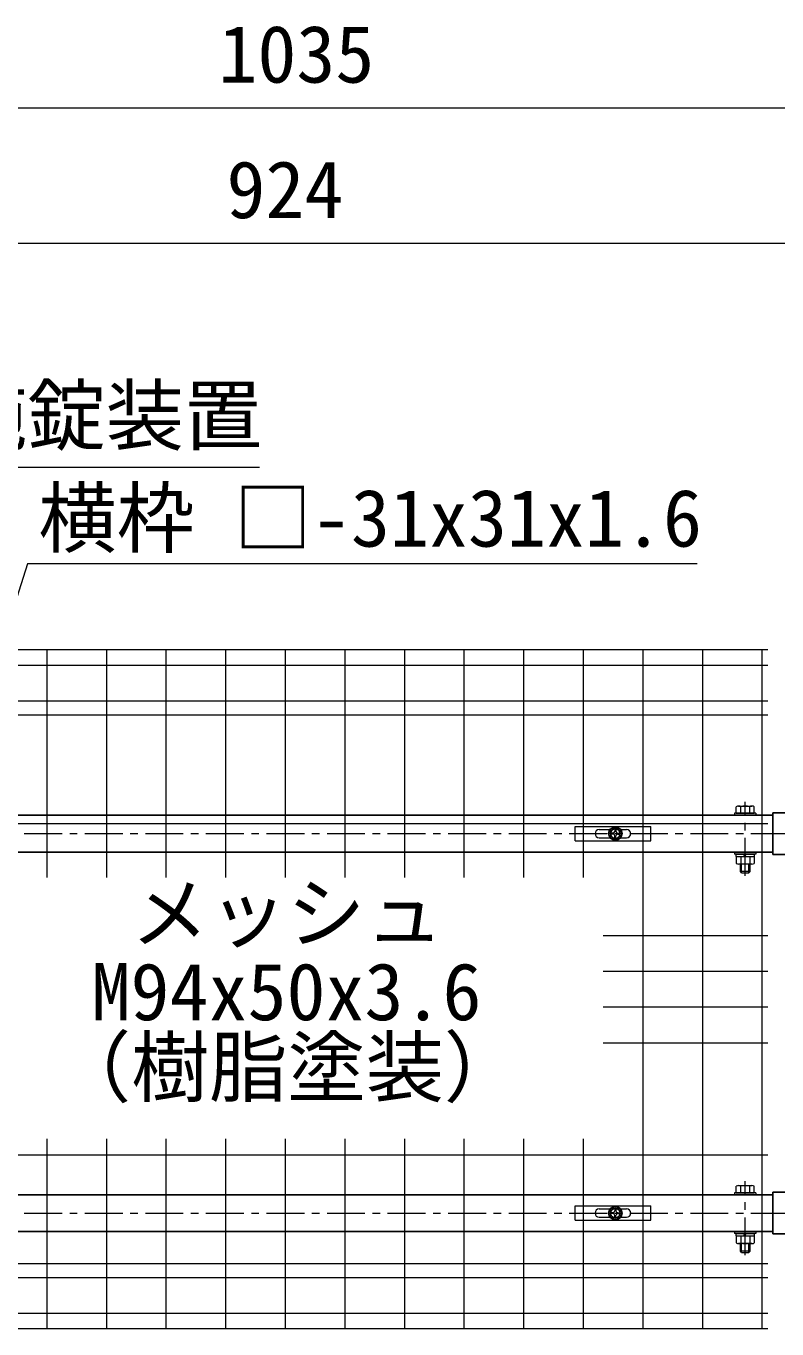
# Model space of a CAD drawing. Units: millimetres, scale not verified. Extents: x -4200 to 4200, y -2970 to 2970.
# Drawn here: x -2372 to -1742, y 77 to 1171 of the extents above; entities that cross this region are included whole.
import ezdxf
from ezdxf.enums import TextEntityAlignment as Align

# ---------------------------------------------------------------- set-up
doc = ezdxf.new("R2010")
doc.units = ezdxf.units.MM
doc.header["$LTSCALE"] = 10
doc.linetypes.add('USER1', pattern=[50.8, 31.75, -6.35, 6.35, -6.35])
for name, color, linetype, lineweight in [('0-1_D-STR-DIM', 7, 'Continuous', 13), ('0-3_Defpoints', 6, 'Continuous', 25), ('0-5_D-STR1', 1, 'Continuous', 25), ('0-6_D-BMK', 2, 'USER1', 13), ('0-7_D-STR-TXT', 7, 'Continuous', 13), ('0-8_D-STR3', 3, 'Continuous', 13), ('0-B_D-STR2', 7, 'Continuous', 13)]:
    doc.layers.add(name, color=color, linetype=linetype, lineweight=lineweight)
doc.styles.add('ＭＳ ゴシック', font='')
doc.styles.get('ＭＳ ゴシック').set_extended_font_data('MS Gothic')

# ---------------------------------------------------------------- blocks, each defined once
blk = doc.blocks.new('U7')
at = {"layer": '0-3_Defpoints'}
for centre in [(7440, 4457.5), (7440, 1272)]:
    blk.add_circle(centre, 40, dxfattribs=at)
at = {"layer": '0-5_D-STR1'}
for p, q in [((580, 4612.5), (8760, 4612.5)), ((8760, 4632.5), (8760, 4282.5)), ((8890, 4632.5), (8760, 4632.5)), ((580, 4302.5), (8760, 4302.5)), ((8890, 4282.5), (8760, 4282.5)), ((580, 1427), (8760, 1427)), ((8760, 1447), (8760, 1097)), ((8890, 1447), (8760, 1447)), ((580, 1117), (8760, 1117)), ((8890, 1097), (8760, 1097))]:
    blk.add_line(p, q, dxfattribs=at)
at = {"layer": '0-6_D-BMK'}
for p, q in [((8529.7, 4104), (8529.7, 4724.9)), ((450, 4457.5), (8890, 4457.5)), ((8529.7, 918.5), (8529.7, 1539.4)), ((450, 1272), (8890, 1272))]:
    blk.add_line(p, q, dxfattribs=at)
at = {"layer": '0-8_D-STR3'}
for p, q in [((8439.7, 4628.5), (8439.7, 4612.5)), ((8619.7, 4628.5), (8439.7, 4628.5)), ((8619.7, 4612.5), (8439.7, 4612.5)), ((8454.7, 4628.5), (8454.7, 4683)), ((8454.7, 4628.5), (8604.7, 4628.5)), ((8473.5, 4688.5), (8586, 4688.5)), ((8492.2, 4628.5), (8492.2, 4683)), ((8567.2, 4628.5), (8567.2, 4683)), ((8604.7, 4628.5), (8604.7, 4683)), ((8619.7, 4628.5), (8619.7, 4612.5)), ((8439.7, 4302.5), (8439.7, 4286.5)), ((8619.7, 4302.5), (8439.7, 4302.5)), ((8619.7, 4286.5), (8439.7, 4286.5)), ((8454.7, 4266.5), (8454.7, 4207)), ((8492.2, 4266.5), (8492.2, 4207)), ((8519.1, 4266.5), (8530.6, 4286.5)), ((8526, 4266.5), (8537.5, 4286.5)), ((8567.2, 4266.5), (8567.2, 4207)), ((8604.7, 4266.5), (8604.7, 4207)), ((8619.7, 4302.5), (8619.7, 4286.5)), ((8586, 4201.5), (8473.5, 4201.5)), ((8489.7, 4138.5), (8489.7, 4201.5)), ((8499.7, 4128.5), (8499.7, 4201.5)), ((8559.7, 4128.5), (8559.7, 4201.5)), ((8569.7, 4138.5), (8569.7, 4201.5)), ((8499.7, 4128.5), (8489.7, 4138.5)), ((8569.7, 4138.5), (8489.7, 4138.5)), ((8499.7, 4128.5), (8559.7, 4128.5)), ((8569.7, 4138.5), (8559.7, 4128.5)), ((8439.7, 1443), (8439.7, 1427)), ((8619.7, 1443), (8439.7, 1443)), ((8619.7, 1427), (8439.7, 1427)), ((8454.7, 1443), (8454.7, 1497.5)), ((8454.7, 1443), (8604.7, 1443)), ((8473.5, 1503), (8586, 1503)), ((8492.2, 1443), (8492.2, 1497.5)), ((8567.2, 1443), (8567.2, 1497.5)), ((8604.7, 1443), (8604.7, 1497.5)), ((8619.7, 1443), (8619.7, 1427)), ((8439.7, 1117), (8439.7, 1101)), ((8619.7, 1117), (8439.7, 1117)), ((8619.7, 1101), (8439.7, 1101)), ((8519.1, 1081), (8530.6, 1101)), ((8526, 1081), (8537.5, 1101)), ((8619.7, 1117), (8619.7, 1101)), ((8454.7, 1081), (8454.7, 1021.5)), ((8586, 1016), (8473.5, 1016)), ((8489.7, 953), (8489.7, 1016)), ((8492.2, 1081), (8492.2, 1021.5)), ((8499.7, 943), (8499.7, 1016)), ((8559.7, 943), (8559.7, 1016)), ((8567.2, 1081), (8567.2, 1021.5)), ((8569.7, 953), (8569.7, 1016)), ((8604.7, 1081), (8604.7, 1021.5)), ((8499.7, 943), (8489.7, 953)), ((8569.7, 953), (8489.7, 953)), ((8499.7, 943), (8559.7, 943)), ((8569.7, 953), (8559.7, 943))]:
    blk.add_line(p, q, dxfattribs=at)
for points in [[(8452.7, 4266.5), (8606.7, 4266.5), (8606.7, 4286.5)], [(8452.7, 4266.5), (8452.7, 4286.5), (8606.7, 4286.5)], [(8452.7, 1081), (8606.7, 1081), (8606.7, 1101)], [(8452.7, 1081), (8452.7, 1101), (8606.7, 1101)]]:
    blk.add_lwpolyline(points, dxfattribs=at)
for centre, radius, start, end in [((8473.5, 4654), 34.5, 57.13278, 122.86722), ((8529.7, 4558.6), 129.9, 73.22135, 106.77865), ((8586, 4654), 34.5, 57.13278, 122.86722), ((8473.5, 4236), 34.5, 237.13278, 302.86722), ((8529.7, 4331.4), 129.9, 253.22135, 286.77865), ((8586, 4236), 34.5, 237.13278, 302.86722), ((8473.5, 1468.5), 34.5, 57.13278, 122.86722), ((8529.7, 1373.1), 129.9, 73.22135, 106.77865), ((8586, 1468.5), 34.5, 57.13278, 122.86722), ((8473.5, 1050.5), 34.5, 237.13278, 302.86722), ((8529.7, 1145.9), 129.9, 253.22135, 286.77865), ((8586, 1050.5), 34.5, 237.13278, 302.86722)]:
    blk.add_arc(centre, radius, start, end, dxfattribs=at)
blk = doc.blocks.new('A$C5ba32ecb')
at = {"layer": '0-8_D-STR3'}
for p, q in [((-337.5, 60), (297.5, 60)), ((-337.5, -60), (-337.5, 60)), ((-135, 35), (-45.6, 35)), ((-18.5, 4.2), (-31.5, 3.9)), ((-31.5, 3.9), (-31.5, -4)), ((-4, 31.5), (-4.2, 18.5)), ((-4, 31.5), (4, 31.5)), ((4, 31.5), (4.2, 18.5)), ((18.5, 4.2), (31.5, 3.9)), ((31.5, 3.9), (31.5, -4)), ((45.6, 35), (95, 35)), ((-135, -35), (-45.6, -35)), ((-18.5, -4.2), (-31.5, -4)), ((-4, -31.5), (-4.2, -18.5)), ((18.5, -4.2), (31.5, -4)), ((45.6, -35), (95, -35))]:
    blk.add_line(p, q, dxfattribs=at)
for points in [[(-337.5, -60), (297.5, -60), (297.5, 60)], [(-4, -31.5), (4, -31.5), (4.2, -18.5)]]:
    blk.add_lwpolyline(points, dxfattribs=at)
for radius in [57.5, 52.5]:
    blk.add_circle((0, 0), radius, dxfattribs=at)
for centre, radius, start, end in [((-135, 0), 35, 90, 270), ((-19.1, 19), 14.9, 270, 0), ((19.1, 19), 14.9, 180, 270), ((95, 0), 35, 270, 90), ((-19.1, -19), 14.9, 0, 90), ((19.1, -19), 14.9, 90, 180)]:
    blk.add_arc(centre, radius, start, end, dxfattribs=at)
blk = doc.blocks.new('A$Ca8bccbd4')
at = {"layer": '0-8_D-STR3'}
for p, q in [((-337.5, 60), (297.5, 60)), ((-337.5, -60), (-337.5, 60)), ((-135, 35), (-45.6, 35)), ((-18.5, 4.2), (-31.5, 3.9)), ((-31.5, 3.9), (-31.5, -4)), ((-4, 31.5), (-4.2, 18.5)), ((-4, 31.5), (4, 31.5)), ((4, 31.5), (4.2, 18.5)), ((18.5, 4.2), (31.5, 3.9)), ((31.5, 3.9), (31.5, -4)), ((45.6, 35), (95, 35)), ((-135, -35), (-45.6, -35)), ((-18.5, -4.2), (-31.5, -4)), ((-4, -31.5), (-4.2, -18.5)), ((18.5, -4.2), (31.5, -4)), ((45.6, -35), (95, -35))]:
    blk.add_line(p, q, dxfattribs=at)
for points in [[(-337.5, -60), (297.5, -60), (297.5, 60)], [(-4, -31.5), (4, -31.5), (4.2, -18.5)]]:
    blk.add_lwpolyline(points, dxfattribs=at)
for radius in [57.5, 52.5]:
    blk.add_circle((0, 0), radius, dxfattribs=at)
for centre, radius, start, end in [((-135, 0), 35, 90, 270), ((-19.1, 19), 14.9, 270, 0), ((19.1, 19), 14.9, 180, 270), ((95, 0), 35, 270, 90), ((-19.1, -19), 14.9, 0, 90), ((19.1, -19), 14.9, 90, 180)]:
    blk.add_arc(centre, radius, start, end, dxfattribs=at)

msp = doc.modelspace()

# ---------------------------------------------------------------- linework, layer by layer
at = {"layer": '0-1_D-STR-DIM'}
for p, q in [((-2621.49, 1102.2), (-1666.49, 1102.2)), ((-1732.24, 988.46), (-2576.24, 988.46)), ((-1732.24, 988.46), (-1772.24, 988.46))]:
    msp.add_line(p, q, dxfattribs=at)
at = {"layer": '0-7_D-STR-TXT'}
for points in [[(-2175.8, 800.35), (-2446.73, 800.35), (-2571.68, 514.86)], [(-1808.55, 719.36), (-2370.44, 719.36), (-2425.48, 546.58)]]:
    msp.add_lwpolyline(points, dxfattribs=at)
at = {"layer": '0-B_D-STR2'}
for p, q in [((-1749.24, 647.22), (-2559.24, 647.22)), ((-2354.24, 647.22), (-2354.24, 456.2)), ((-2304.24, 647.22), (-2304.24, 456.2)), ((-2254.24, 647.22), (-2254.24, 456.2)), ((-2204.24, 647.22), (-2204.24, 456.2)), ((-2154.24, 647.22), (-2154.24, 456.2)), ((-2104.24, 647.22), (-2104.24, 456.2)), ((-2054.24, 647.22), (-2054.24, 456.2)), ((-2004.24, 647.22), (-2004.24, 456.2)), ((-1954.24, 647.22), (-1954.24, 456.2)), ((-1904.24, 647.22), (-1904.24, 456.2)), ((-1854.24, 647.22), (-1854.24, 77.22)), ((-1804.24, 647.22), (-1804.24, 77.22)), ((-1754.24, 647.22), (-1754.24, 77.22)), ((-1749.24, 634.12), (-2559.24, 634.12)), ((-1749.24, 604.32), (-2559.24, 604.32)), ((-1749.24, 592.46), (-2559.24, 592.46)), ((-1749.24, 501.22), (-2559.24, 501.22)), ((-1749.24, 407.22), (-1887.55, 407.22)), ((-1749.24, 377.22), (-1887.55, 377.22)), ((-1749.24, 347.22), (-1887.55, 347.22)), ((-1749.24, 317.22), (-1887.55, 317.22)), ((-2354.24, 236.82), (-2354.24, 77.22)), ((-2304.24, 236.82), (-2304.24, 77.22)), ((-2254.24, 236.82), (-2254.24, 77.22)), ((-2204.24, 236.82), (-2204.24, 77.22)), ((-2154.24, 236.82), (-2154.24, 77.22)), ((-2104.24, 236.82), (-2104.24, 77.22)), ((-2054.24, 236.82), (-2054.24, 77.22)), ((-2004.24, 236.82), (-2004.24, 77.22)), ((-1954.24, 236.82), (-1954.24, 77.22)), ((-1904.24, 236.82), (-1904.24, 77.22)), ((-1749.24, 223.22), (-2559.24, 223.22)), ((-1749.24, 131.98), (-2559.24, 131.98)), ((-1749.24, 120.12), (-2559.24, 120.12)), ((-1749.24, 90.32), (-2559.24, 90.32)), ((-1749.24, 77.22), (-2559.24, 77.22))]:
    msp.add_line(p, q, dxfattribs=at)

# ---------------------------------------------------------------- block references
at = {"layer": '0-1_D-STR-DIM', "xscale": 0.1, "yscale": 0.1}
for name, p in [('U7', (-2621.24, 47.22)), ('A$C5ba32ecb', (-1877.24, 492.97)), ('A$C5ba32ecb', (-1877.24, 174.42))]:
    msp.add_blockref(name, p, dxfattribs=at)
at = {"layer": '0-B_D-STR2', "xscale": 0.1, "yscale": 0.1}
for p in [(-1877.24, 492.97), (-1877.24, 174.42)]:
    msp.add_blockref('A$Ca8bccbd4', p, dxfattribs=at)

# ---------------------------------------------------------------- texts
at = {"layer": '0-1_D-STR-DIM', "style": 'ＭＳ ゴシック'}
for s, p in [('1035', (-2210.24, 1108.95)), ('924', (-2203.49, 995.21))]:
    msp.add_text(s, height=48.09, dxfattribs=at).set_placement(p, align=Align.BOTTOM_LEFT)
at = {"layer": '0-7_D-STR-TXT', "style": 'ＭＳ ゴシック'}
for s, p in [('施錠装置', (-2435.99, 805.56)), ('横枠 □-31x31x1.6 ', (-2361.22, 719.47)), ('メッシュ', (-2283.85, 387.87))]:
    msp.add_text(s, height=48.09, dxfattribs=at).set_placement(p, align=Align.BOTTOM_LEFT)
at = {"layer": '0-B_D-STR2', "style": 'ＭＳ ゴシック'}
for s, p in [('M94x50x3.6', (-2316.68, 321.95)), ('（樹脂塗装）', (-2349.07, 258.51))]:
    msp.add_text(s, height=48.09, dxfattribs=at).set_placement(p, align=Align.BOTTOM_LEFT)

doc.saveas('drawing.dxf')
